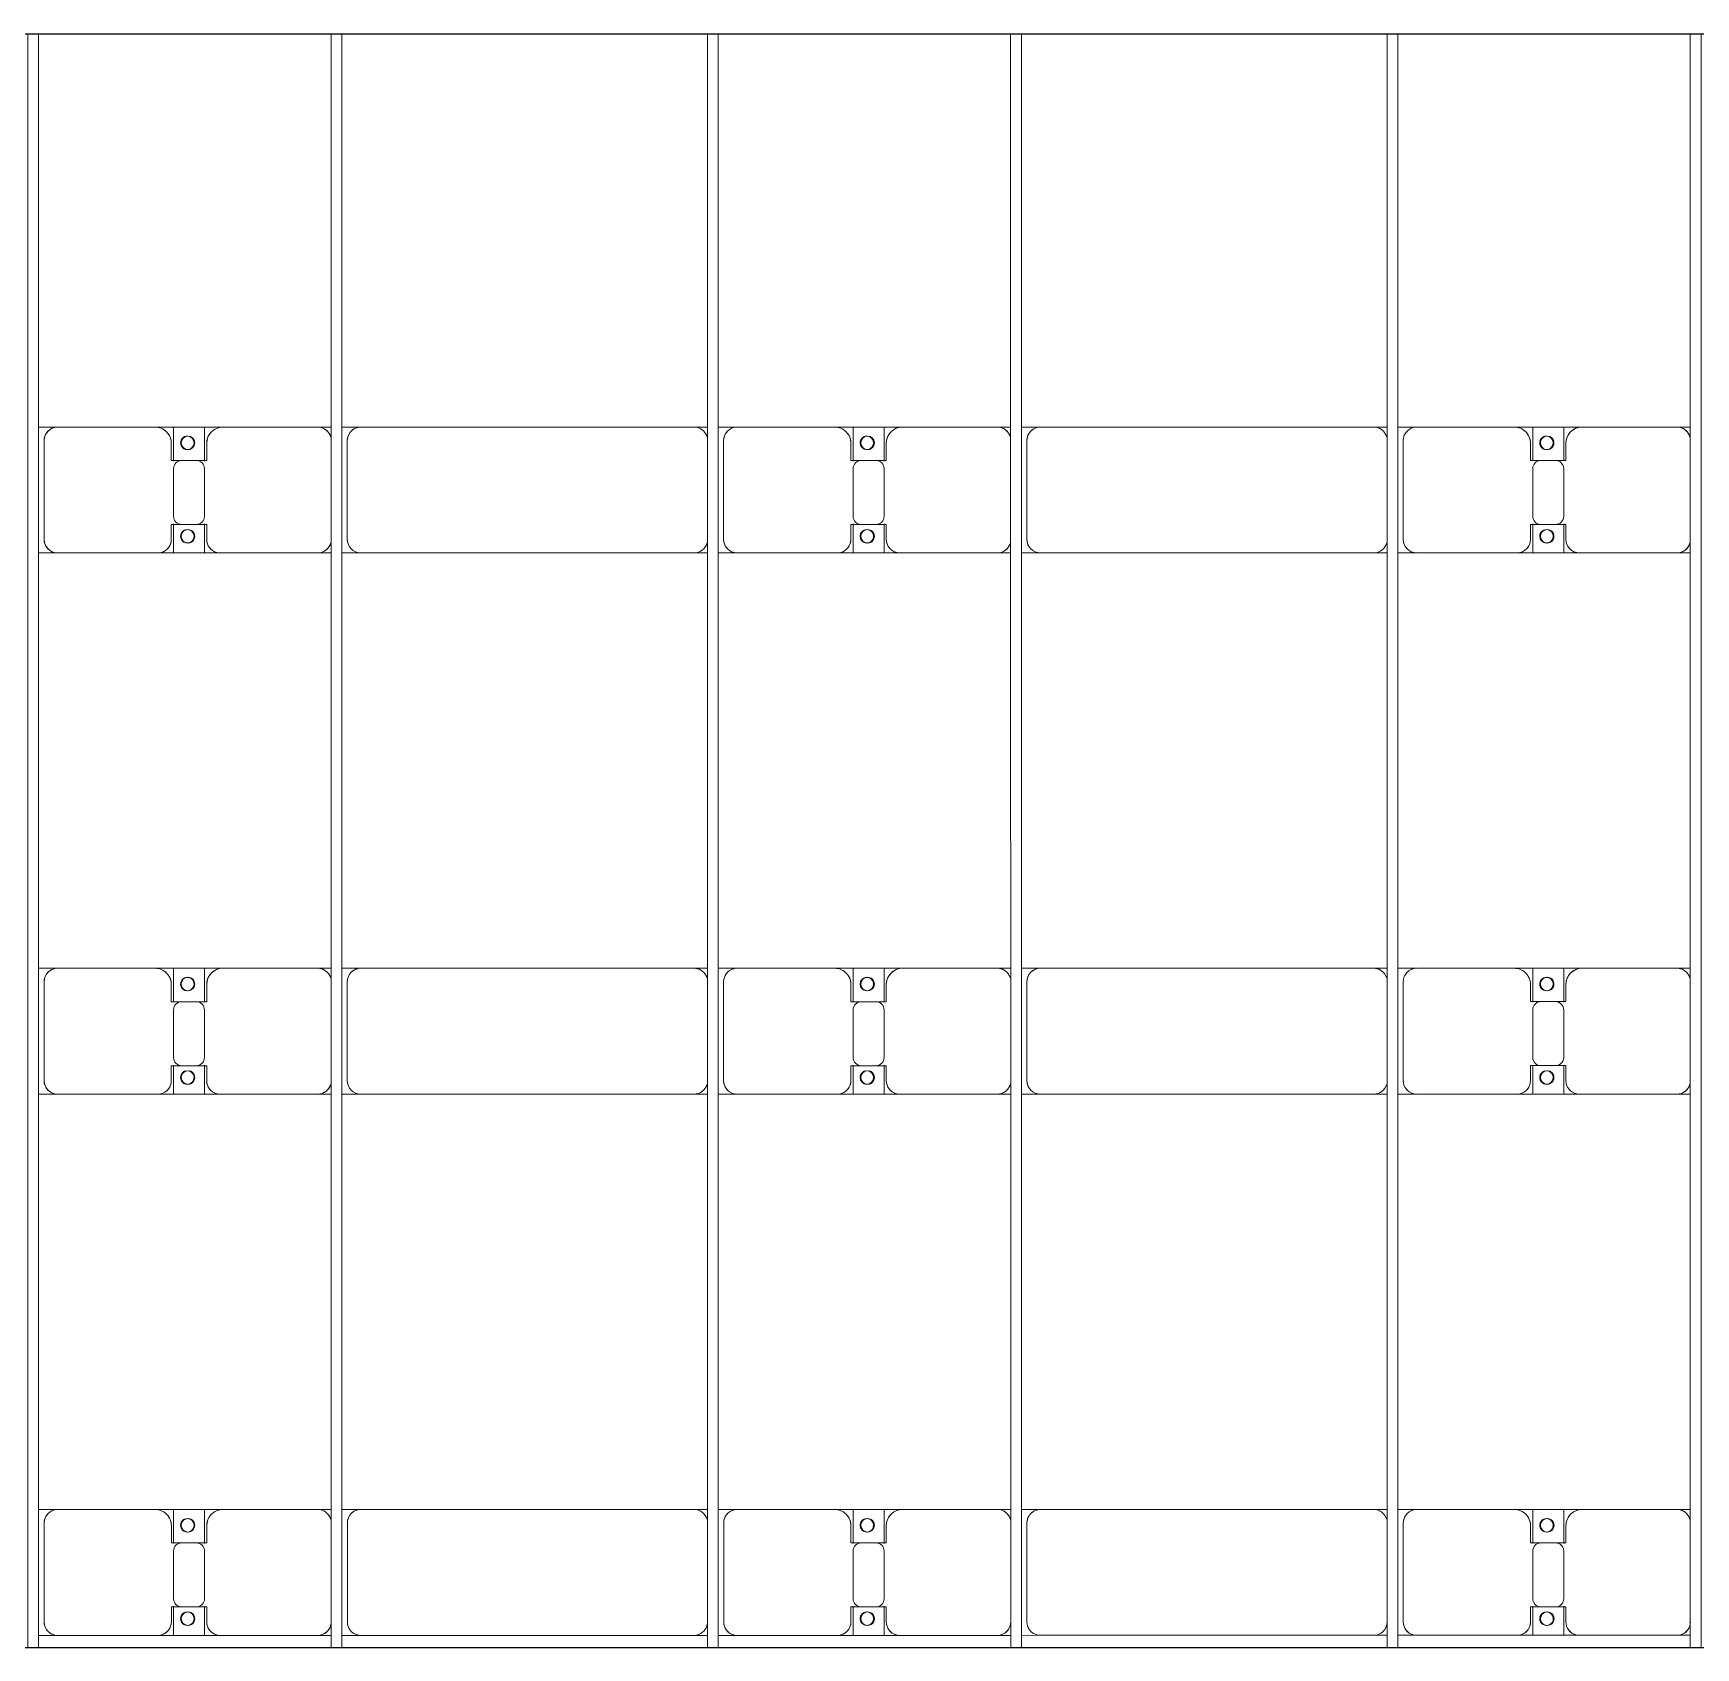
# Model space of a CAD drawing. Header units: millimetres. Extents: x -248177 to 167033, y 156986 to 268923.
# Drawn here: x -177513 to -171373, y 216459 to 222423 of the extents above; entities that cross this region are included whole.
import ezdxf

# ---------------------------------------------------------------- set-up
doc = ezdxf.new("R2010")
doc.units = ezdxf.units.MM
for name, color, linetype, lineweight in [('A-DETL-MBND', 5, 'Continuous', 9), ('A-GENM', 13, 'Continuous', 9), ('S-BEAM', 12, 'Continuous', 9)]:
    doc.layers.add(name, color=color, linetype=linetype, lineweight=lineweight)

# ---------------------------------------------------------------- blocks, each defined once
blk = doc.blocks.new('Dai phao do pin - DẢI PHAO ĐỠ PIN-V28-BỐ TRÍ KHUNG KẾT CẤU BÈ PIN 02')
at = {"layer": 'A-DETL-MBND', "color": 8}
for p, q in [((60939.7, 241.6), (61009.7, 241.6)), ((60939.7, 241.6), (61009.7, 241.6)), ((60959.7, 191.6), (60959.7, -173.4)), ((61369.7, 241.6), (61009.7, 241.6)), ((61369.7, 241.6), (61552.2, 241.6)), ((61552.2, 241.6), (61369.7, 241.6)), ((61437.8, 241.6), (61620.3, 241.6)), ((61437.8, 116.2), (61437.8, 241.6)), ((61620.3, 241.6), (61437.8, 241.6)), ((61552.2, 241.6), (61552.2, 116.2)), ((61970.3, 241.6), (61620.3, 241.6)), ((61970.3, 241.6), (62019.7, 241.6)), ((61970.3, 241.6), (62019.7, 241.6)), ((62059.7, 241.6), (62129.7, 241.6)), ((62059.7, 241.6), (62129.7, 241.6)), ((62079.7, 191.6), (62079.7, -173.4)), ((63360.3, 241.6), (62129.7, 241.6)), ((63360.3, 241.6), (63409.7, 241.6)), ((63360.3, 241.6), (63409.7, 241.6)), ((63449.7, 241.6), (63519.7, 241.6)), ((63449.7, 241.6), (63519.7, 241.6)), ((63469.7, 191.6), (63469.7, -173.4)), ((63879.7, 241.6), (63519.7, 241.6)), ((63879.7, 241.6), (64062.2, 241.6)), ((64062.2, 241.6), (63879.7, 241.6)), ((63947.8, 241.6), (64130.3, 241.6)), ((63947.8, 116.2), (63947.8, 241.6)), ((64130.3, 241.6), (63947.8, 241.6)), ((64062.2, 241.6), (64062.2, 116.2)), ((64480.3, 241.6), (64130.3, 241.6)), ((64480.3, 241.6), (64529.7, 241.6)), ((64480.3, 241.6), (64529.7, 241.6)), ((64569.7, 241.6), (64639.7, 241.6)), ((64569.7, 241.6), (64639.7, 241.6)), ((64589.7, 191.6), (64589.7, -173.4)), ((65870.3, 241.6), (64639.7, 241.6)), ((65870.3, 241.6), (65919.7, 241.6)), ((65870.3, 241.6), (65919.7, 241.6)), ((65959.7, 241.6), (66027.7, 241.6)), ((65959.7, 241.6), (66027.7, 241.6)), ((65979.7, 191.6), (65979.7, -173.4)), ((66389.7, 241.6), (66029.7, 241.6)), ((66389.7, 241.6), (66572.2, 241.6)), ((66572.2, 241.6), (66389.7, 241.6)), ((66457.8, 241.6), (66640.3, 241.6)), ((66457.8, 116.2), (66457.8, 241.6)), ((66640.3, 241.6), (66457.8, 241.6)), ((66572.2, 241.6), (66572.2, 116.2)), ((66990.3, 241.6), (66640.3, 241.6)), ((66990.3, 241.6), (67039.7, 241.6)), ((66990.3, 241.6), (67039.7, 241.6)), ((61429.7, 118.2), (61429.7, 181.6)), ((61560.3, 181.6), (61560.3, 118.2)), ((63939.7, 118.2), (63939.7, 181.6)), ((64070.3, 181.6), (64070.3, 118.2)), ((66449.7, 118.2), (66449.7, 181.6)), ((66580.3, 181.6), (66580.3, 118.2)), ((61522.2, 118.2), (61429.7, 118.2)), ((61437.8, 88.2), (61437.8, -88.2)), ((61560.3, 118.2), (61467.8, 118.2)), ((61552.2, -88.2), (61552.2, 88.2)), ((64032.2, 118.2), (63939.7, 118.2)), ((63947.8, 88.2), (63947.8, -88.2)), ((64070.3, 118.2), (63977.8, 118.2)), ((64062.2, -88.2), (64062.2, 88.2)), ((66542.2, 118.2), (66449.7, 118.2)), ((66457.8, 88.2), (66457.8, -88.2)), ((66580.3, 118.2), (66487.8, 118.2)), ((66572.2, -88.2), (66572.2, 88.2)), ((61429.7, -173.4), (61429.7, -118.2)), ((61429.7, -118.2), (61522.2, -118.2)), ((61437.8, -223.4), (61437.8, -116.2)), ((61467.8, -118.2), (61560.3, -118.2)), ((61552.2, -116.2), (61552.2, -223.4)), ((61560.3, -118.2), (61560.3, -173.4)), ((63939.7, -173.4), (63939.7, -118.2)), ((63939.7, -118.2), (64032.2, -118.2)), ((63947.8, -223.4), (63947.8, -116.2)), ((63977.8, -118.2), (64070.3, -118.2)), ((64062.2, -116.2), (64062.2, -223.4)), ((64070.3, -118.2), (64070.3, -173.4)), ((66449.7, -173.4), (66449.7, -118.2)), ((66449.7, -118.2), (66542.2, -118.2)), ((66457.8, -223.4), (66457.8, -116.2)), ((66487.8, -118.2), (66580.3, -118.2)), ((66572.2, -116.2), (66572.2, -223.4)), ((66580.3, -118.2), (66580.3, -173.4)), ((61009.7, -223.4), (60939.7, -223.4)), ((61009.7, -223.4), (60939.7, -223.4)), ((61009.7, -223.4), (61379.7, -223.4)), ((61552.2, -223.4), (61379.7, -223.4)), ((61379.7, -223.4), (61552.2, -223.4)), ((61610.3, -223.4), (61437.8, -223.4)), ((61437.8, -223.4), (61610.3, -223.4)), ((61610.3, -223.4), (61970.3, -223.4)), ((62019.7, -223.4), (61970.3, -223.4)), ((62019.7, -223.4), (61970.3, -223.4)), ((62129.7, -223.4), (62059.7, -223.4)), ((62129.7, -223.4), (62059.7, -223.4)), ((62129.7, -223.4), (63360.3, -223.4)), ((63409.7, -223.4), (63360.3, -223.4)), ((63409.7, -223.4), (63360.3, -223.4)), ((63519.7, -223.4), (63449.7, -223.4)), ((63519.7, -223.4), (63449.7, -223.4)), ((63519.7, -223.4), (63889.7, -223.4)), ((64062.2, -223.4), (63889.7, -223.4)), ((63889.7, -223.4), (64062.2, -223.4)), ((64120.3, -223.4), (63947.8, -223.4)), ((63947.8, -223.4), (64120.3, -223.4)), ((64120.3, -223.4), (64480.3, -223.4)), ((64529.7, -223.4), (64480.3, -223.4)), ((64529.7, -223.4), (64480.3, -223.4)), ((64639.7, -223.4), (64569.7, -223.4)), ((64639.7, -223.4), (64569.7, -223.4)), ((64639.7, -223.4), (65870.3, -223.4)), ((65919.7, -223.4), (65870.3, -223.4)), ((65919.7, -223.4), (65870.3, -223.4)), ((66027.7, -223.4), (65959.7, -223.4)), ((66027.7, -223.4), (65959.7, -223.4)), ((66029.7, -223.4), (66399.7, -223.4)), ((66572.2, -223.4), (66399.7, -223.4)), ((66399.7, -223.4), (66572.2, -223.4)), ((66630.3, -223.4), (66457.8, -223.4)), ((66457.8, -223.4), (66630.3, -223.4)), ((66630.3, -223.4), (66990.3, -223.4)), ((67039.7, -223.4), (66990.3, -223.4)), ((67039.7, -223.4), (66990.3, -223.4))]:
    blk.add_line(p, q, dxfattribs=at)
for centre, radius, start, end in [((61009.7, 191.6), 50, 90, 180), ((61009.7, 191.6), 50, 105, 180), ((61369.7, 181.6), 60, 0, 90), ((61369.7, 181.6), 60, 0, 60), ((61488.6, 183.2), 25, 360, 180), ((61488.6, 183.2), 25, 0, 165), ((61491.4, 183.2), 25, 0, 180), ((61491.4, 183.2), 25, 90, 180), ((61491.4, 183.2), 25, 15, 75), ((61620.3, 181.6), 60, 90, 180), ((61620.3, 181.6), 60, 120, 180), ((61970.3, 191.6), 50, 15, 90), ((61970.3, 191.6), 50, 15, 75), ((62129.7, 191.6), 50, 90, 180), ((62129.7, 191.6), 50, 150, 180), ((62129.7, 191.6), 50, 105, 135), ((63360.3, 191.6), 50, 15, 90), ((63360.3, 191.6), 50, 60, 90), ((63360.3, 191.6), 50, 15, 30), ((63519.7, 191.6), 50, 90, 180), ((63519.7, 191.6), 50, 105, 180), ((63879.7, 181.6), 60, 0, 90), ((63879.7, 181.6), 60, 0, 60), ((63998.6, 183.2), 25, 0, 180), ((63998.6, 183.2), 25, 0, 165), ((64001.4, 183.2), 25, 0, 180), ((64001.4, 183.2), 25, 90, 180), ((64001.4, 183.2), 25, 15, 75), ((64130.3, 181.6), 60, 90, 180), ((64130.3, 181.6), 60, 120, 180), ((64480.3, 191.6), 50, 15, 90), ((64480.3, 191.6), 50, 15, 75), ((64639.7, 191.6), 50, 90, 180), ((64639.7, 191.6), 50, 150, 180), ((64639.7, 191.6), 50, 105, 135), ((65870.3, 191.6), 50, 15, 90), ((65870.3, 191.6), 50, 60, 90), ((65870.3, 191.6), 50, 15, 30), ((66029.7, 191.6), 50, 90, 180), ((66029.7, 191.6), 50, 105, 180), ((66389.7, 181.6), 60, 0, 90), ((66389.7, 181.6), 60, 0, 60), ((66508.6, 183.2), 25, 0, 180), ((66508.6, 183.2), 25, 0, 165), ((66511.4, 183.2), 25, 0, 180), ((66511.4, 183.2), 25, 90, 180), ((66511.4, 183.2), 25, 15, 75), ((66640.3, 181.6), 60, 90, 180), ((66640.3, 181.6), 60, 120, 180), ((66990.3, 191.6), 50, 15, 90), ((66990.3, 191.6), 50, 15, 75), ((61488.6, 183.2), 25, 180, 0), ((61491.4, 183.2), 25, 180, 360), ((61491.4, 183.2), 25, 180, 300), ((61488.6, 183.2), 25, 210, 0), ((61491.4, 183.2), 25, 330, 345), ((63998.6, 183.2), 25, 180, 360), ((64001.4, 183.2), 25, 180, 360), ((64001.4, 183.2), 25, 180, 300), ((63998.6, 183.2), 25, 210, 360), ((64001.4, 183.2), 25, 330, 345), ((66508.6, 183.2), 25, 180, 0), ((66511.4, 183.2), 25, 180, 0), ((66511.4, 183.2), 25, 180, 300), ((66508.6, 183.2), 25, 210, 0), ((66511.4, 183.2), 25, 330, 345), ((61467.8, 88.2), 30, 90, 180), ((61522.2, 88.2), 30, 360, 90), ((63977.8, 88.2), 30, 90, 180), ((64032.2, 88.2), 30, 360, 90), ((66487.8, 88.2), 30, 90, 180), ((66542.2, 88.2), 30, 360, 90), ((61467.8, -88.2), 30, 180, 270), ((61522.2, -88.2), 30, 270, 0), ((63977.8, -88.2), 30, 180, 270), ((64032.2, -88.2), 30, 270, 0), ((66487.8, -88.2), 30, 180, 270), ((66542.2, -88.2), 30, 270, 0), ((61009.7, -173.4), 50, 180, 270), ((61009.7, -173.4), 50, 180, 255), ((61379.7, -173.4), 50, 270, 0), ((61379.7, -173.4), 50, 285, 360), ((61488.6, -161.8), 25, 0, 180), ((61488.6, -161.8), 25, 180, 0), ((61488.6, -161.8), 25, 105, 165), ((61488.6, -161.8), 25, 195, 0), ((61491.4, -161.8), 25, 0, 180), ((61491.4, -161.8), 25, 105, 180), ((61491.4, -161.8), 25, 180, 0), ((61491.4, -161.8), 25, 180, 270), ((61488.6, -161.8), 25, 0, 75), ((61491.4, -161.8), 25, 15, 75), ((61491.4, -161.8), 25, 285, 300), ((61491.4, -161.8), 25, 300.24626, 345), ((61610.3, -173.4), 50, 180, 270), ((61610.3, -173.4), 50, 180, 255), ((61970.3, -173.4), 50, 270, 348.41505), ((61970.3, -173.4), 50, 285, 348.41505), ((62129.7, -173.4), 50, 180, 270), ((62129.7, -173.4), 50, 191.58591, 210), ((63360.3, -173.4), 50, 270, 348.39371), ((63360.3, -173.4), 50, 330, 348.39371), ((63519.7, -173.4), 50, 180, 270), ((63519.7, -173.4), 50, 180, 255), ((63889.7, -173.4), 50, 270, 0), ((63889.7, -173.4), 50, 285, 0), ((63998.6, -161.8), 25, 0, 180), ((63998.6, -161.8), 25, 180, 360), ((63998.6, -161.8), 25, 105, 165), ((63998.6, -161.8), 25, 195, 360), ((64001.4, -161.8), 25, 0, 180), ((64001.4, -161.8), 25, 105, 180), ((64001.4, -161.8), 25, 180, 0), ((64001.4, -161.8), 25, 180, 270), ((63998.6, -161.8), 25, 0, 75), ((64001.4, -161.8), 25, 15, 75), ((64001.4, -161.8), 25, 285, 300), ((64001.4, -161.8), 25, 300.12079, 345), ((64120.3, -173.4), 50, 180, 270), ((64120.3, -173.4), 50, 180, 255), ((64480.3, -173.4), 50, 270, 0), ((64480.3, -173.4), 50, 285, 0), ((64639.7, -173.4), 50, 180, 270), ((64639.7, -173.4), 50, 191.62443, 210), ((65870.3, -173.4), 50, 270, 360), ((65870.3, -173.4), 50, 330, 348.35519), ((66029.7, -173.4), 50, 180, 270), ((66029.7, -173.4), 50, 180, 255), ((66399.7, -173.4), 50, 270, 360), ((66399.7, -173.4), 50, 285, 360), ((66508.6, -161.8), 25, 0, 180), ((66508.6, -161.8), 25, 180, 240), ((66508.6, -161.8), 25, 105, 165), ((66508.6, -161.8), 25, 195, 240), ((66511.4, -161.8), 25, 0, 180), ((66511.4, -161.8), 25, 105, 180), ((66511.4, -161.8), 25, 180, 240), ((66511.4, -161.8), 25, 180, 240), ((66508.6, -161.8), 25, 240.00523, 299.99278), ((66508.6, -161.8), 25, 240.00523, 299.99278), ((66511.4, -161.8), 25, 240.00545, 299.99256), ((66511.4, -161.8), 25, 240.00545, 270), ((66508.6, -161.8), 25, 0, 75), ((66511.4, -161.8), 25, 15, 75), ((66511.4, -161.8), 25, 285, 299.99256), ((66508.6, -161.8), 25, 300, 360), ((66508.6, -161.8), 25, 300, 0), ((66511.4, -161.8), 25, 300, 0), ((66511.4, -161.8), 25, 300, 345), ((66630.3, -173.4), 50, 180, 270), ((66630.3, -173.4), 50, 180, 255), ((66990.3, -173.4), 50, 270, 0), ((66990.3, -173.4), 50, 285, 0), ((62129.7, -173.4), 50, 240, 270), ((63360.3, -173.4), 50, 285, 300), ((64639.7, -173.4), 50, 240, 270), ((65870.3, -173.4), 50, 285, 300)]:
    blk.add_arc(centre, radius, start, end, dxfattribs=at)
blk = doc.blocks.new('Dai phao do pin - DẢI PHAO ĐỠ PIN-V29-BỐ TRÍ KHUNG KẾT CẤU BÈ PIN 02')
at = {"layer": 'A-DETL-MBND', "color": 8}
for p, q in [((60939.7, 241.6), (61009.7, 241.6)), ((60939.7, 241.6), (61009.7, 241.6)), ((60959.7, 191.6), (60959.7, -173.4)), ((61369.7, 241.6), (61009.7, 241.6)), ((61369.7, 241.6), (61552.2, 241.6)), ((61552.2, 241.6), (61369.7, 241.6)), ((61437.8, 241.6), (61620.3, 241.6)), ((61437.8, 116.2), (61437.8, 241.6)), ((61620.3, 241.6), (61437.8, 241.6)), ((61552.2, 241.6), (61552.2, 116.2)), ((61970.3, 241.6), (61620.3, 241.6)), ((61970.3, 241.6), (62019.7, 241.6)), ((61970.3, 241.6), (62019.7, 241.6)), ((62059.7, 241.6), (62129.7, 241.6)), ((62059.7, 241.6), (62129.7, 241.6)), ((62079.7, 191.6), (62079.7, -173.4)), ((63360.3, 241.6), (62129.7, 241.6)), ((63360.3, 241.6), (63409.7, 241.6)), ((63360.3, 241.6), (63409.7, 241.6)), ((63449.7, 241.6), (63519.7, 241.6)), ((63449.7, 241.6), (63519.7, 241.6)), ((63469.7, 191.6), (63469.7, -173.4)), ((63879.7, 241.6), (63519.7, 241.6)), ((63879.7, 241.6), (64062.2, 241.6)), ((64062.2, 241.6), (63879.7, 241.6)), ((63947.8, 241.6), (64130.3, 241.6)), ((63947.8, 116.2), (63947.8, 241.6)), ((64130.3, 241.6), (63947.8, 241.6)), ((64062.2, 241.6), (64062.2, 116.2)), ((64480.3, 241.6), (64130.3, 241.6)), ((64480.3, 241.6), (64529.7, 241.6)), ((64480.3, 241.6), (64529.7, 241.6)), ((64569.7, 241.6), (64639.7, 241.6)), ((64569.7, 241.6), (64639.7, 241.6)), ((64589.7, 191.6), (64589.7, -173.4)), ((65870.3, 241.6), (64639.7, 241.6)), ((65870.3, 241.6), (65919.7, 241.6)), ((65870.3, 241.6), (65919.7, 241.6)), ((65959.7, 241.6), (66027.7, 241.6)), ((65959.7, 241.6), (66027.7, 241.6)), ((65979.7, 191.6), (65979.7, -173.4)), ((66389.7, 241.6), (66029.7, 241.6)), ((66389.7, 241.6), (66572.2, 241.6)), ((66572.2, 241.6), (66389.7, 241.6)), ((66457.8, 241.6), (66640.3, 241.6)), ((66457.8, 116.2), (66457.8, 241.6)), ((66640.3, 241.6), (66457.8, 241.6)), ((66572.2, 241.6), (66572.2, 116.2)), ((66990.3, 241.6), (66640.3, 241.6)), ((66990.3, 241.6), (67039.7, 241.6)), ((66990.3, 241.6), (67039.7, 241.6)), ((61429.7, 118.2), (61429.7, 181.6)), ((61560.3, 181.6), (61560.3, 118.2)), ((63939.7, 118.2), (63939.7, 181.6)), ((64070.3, 181.6), (64070.3, 118.2)), ((66449.7, 118.2), (66449.7, 181.6)), ((66580.3, 181.6), (66580.3, 118.2)), ((61522.2, 118.2), (61429.7, 118.2)), ((61437.8, 88.2), (61437.8, -88.2)), ((61560.3, 118.2), (61467.8, 118.2)), ((61552.2, -88.2), (61552.2, 88.2)), ((64032.2, 118.2), (63939.7, 118.2)), ((63947.8, 88.2), (63947.8, -88.2)), ((64070.3, 118.2), (63977.8, 118.2)), ((64062.2, -88.2), (64062.2, 88.2)), ((66542.2, 118.2), (66449.7, 118.2)), ((66457.8, 88.2), (66457.8, -88.2)), ((66580.3, 118.2), (66487.8, 118.2)), ((66572.2, -88.2), (66572.2, 88.2)), ((61429.7, -173.4), (61429.7, -118.2)), ((61429.7, -118.2), (61522.2, -118.2)), ((61437.8, -223.4), (61437.8, -116.2)), ((61467.8, -118.2), (61560.3, -118.2)), ((61552.2, -116.2), (61552.2, -223.4)), ((61560.3, -118.2), (61560.3, -173.4)), ((63939.7, -173.4), (63939.7, -118.2)), ((63939.7, -118.2), (64032.2, -118.2)), ((63947.8, -223.4), (63947.8, -116.2)), ((63977.8, -118.2), (64070.3, -118.2)), ((64062.2, -116.2), (64062.2, -223.4)), ((64070.3, -118.2), (64070.3, -173.4)), ((66449.7, -173.4), (66449.7, -118.2)), ((66449.7, -118.2), (66542.2, -118.2)), ((66457.8, -223.4), (66457.8, -116.2)), ((66487.8, -118.2), (66580.3, -118.2)), ((66572.2, -116.2), (66572.2, -223.4)), ((66580.3, -118.2), (66580.3, -173.4)), ((61009.7, -223.4), (60939.7, -223.4)), ((61009.7, -223.4), (60939.7, -223.4)), ((61009.7, -223.4), (61379.7, -223.4)), ((61552.2, -223.4), (61379.7, -223.4)), ((61379.7, -223.4), (61552.2, -223.4)), ((61610.3, -223.4), (61437.8, -223.4)), ((61437.8, -223.4), (61610.3, -223.4)), ((61610.3, -223.4), (61970.3, -223.4)), ((62019.7, -223.4), (61970.3, -223.4)), ((62019.7, -223.4), (61970.3, -223.4)), ((62129.7, -223.4), (62059.7, -223.4)), ((62129.7, -223.4), (62059.7, -223.4)), ((62129.7, -223.4), (63360.3, -223.4)), ((63409.7, -223.4), (63360.3, -223.4)), ((63409.7, -223.4), (63360.3, -223.4)), ((63519.7, -223.4), (63449.7, -223.4)), ((63519.7, -223.4), (63449.7, -223.4)), ((63519.7, -223.4), (63889.7, -223.4)), ((64062.2, -223.4), (63889.7, -223.4)), ((63889.7, -223.4), (64062.2, -223.4)), ((64120.3, -223.4), (63947.8, -223.4)), ((63947.8, -223.4), (64120.3, -223.4)), ((64120.3, -223.4), (64480.3, -223.4)), ((64529.7, -223.4), (64480.3, -223.4)), ((64529.7, -223.4), (64480.3, -223.4)), ((64639.7, -223.4), (64569.7, -223.4)), ((64639.7, -223.4), (64569.7, -223.4)), ((64639.7, -223.4), (65870.3, -223.4)), ((65919.7, -223.4), (65870.3, -223.4)), ((65919.7, -223.4), (65870.3, -223.4)), ((66027.7, -223.4), (65959.7, -223.4)), ((66027.7, -223.4), (65959.7, -223.4)), ((66029.7, -223.4), (66399.7, -223.4)), ((66572.2, -223.4), (66399.7, -223.4)), ((66399.7, -223.4), (66572.2, -223.4)), ((66630.3, -223.4), (66457.8, -223.4)), ((66457.8, -223.4), (66630.3, -223.4)), ((66630.3, -223.4), (66990.3, -223.4)), ((67039.7, -223.4), (66990.3, -223.4)), ((67039.7, -223.4), (66990.3, -223.4))]:
    blk.add_line(p, q, dxfattribs=at)
for centre, radius, start, end in [((61009.7, 191.6), 50, 90, 180), ((61009.7, 191.6), 50, 105, 180), ((61369.7, 181.6), 60, 0, 90), ((61369.7, 181.6), 60, 0, 60), ((61488.6, 183.2), 25, 360, 180), ((61488.6, 183.2), 25, 0, 165), ((61491.4, 183.2), 25, 0, 180), ((61491.4, 183.2), 25, 90, 180), ((61491.4, 183.2), 25, 15, 75), ((61620.3, 181.6), 60, 90, 180), ((61620.3, 181.6), 60, 120, 180), ((61970.3, 191.6), 50, 15, 90), ((61970.3, 191.6), 50, 15, 75), ((62129.7, 191.6), 50, 90, 180), ((62129.7, 191.6), 50, 150, 180), ((62129.7, 191.6), 50, 105, 135), ((63360.3, 191.6), 50, 15, 90), ((63360.3, 191.6), 50, 60, 90), ((63360.3, 191.6), 50, 15, 30), ((63519.7, 191.6), 50, 90, 180), ((63519.7, 191.6), 50, 105, 180), ((63879.7, 181.6), 60, 0, 90), ((63879.7, 181.6), 60, 0, 60), ((63998.6, 183.2), 25, 0, 180), ((63998.6, 183.2), 25, 0, 165), ((64001.4, 183.2), 25, 0, 180), ((64001.4, 183.2), 25, 90, 180), ((64001.4, 183.2), 25, 15, 75), ((64130.3, 181.6), 60, 90, 180), ((64130.3, 181.6), 60, 120, 180), ((64480.3, 191.6), 50, 15, 90), ((64480.3, 191.6), 50, 15, 75), ((64639.7, 191.6), 50, 90, 180), ((64639.7, 191.6), 50, 150, 180), ((64639.7, 191.6), 50, 105, 135), ((65870.3, 191.6), 50, 15, 90), ((65870.3, 191.6), 50, 60, 90), ((65870.3, 191.6), 50, 15, 30), ((66029.7, 191.6), 50, 90, 180), ((66029.7, 191.6), 50, 105, 180), ((66389.7, 181.6), 60, 0, 90), ((66389.7, 181.6), 60, 0, 60), ((66508.6, 183.2), 25, 0, 180), ((66508.6, 183.2), 25, 0, 165), ((66511.4, 183.2), 25, 0, 180), ((66511.4, 183.2), 25, 90, 180), ((66511.4, 183.2), 25, 15, 75), ((66640.3, 181.6), 60, 90, 180), ((66640.3, 181.6), 60, 120, 180), ((66990.3, 191.6), 50, 15, 90), ((66990.3, 191.6), 50, 15, 75), ((61488.6, 183.2), 25, 180, 0), ((61491.4, 183.2), 25, 180, 360), ((61491.4, 183.2), 25, 180, 300), ((61488.6, 183.2), 25, 210, 0), ((61491.4, 183.2), 25, 330, 345), ((63998.6, 183.2), 25, 180, 360), ((64001.4, 183.2), 25, 180, 360), ((64001.4, 183.2), 25, 180, 300), ((63998.6, 183.2), 25, 210, 360), ((64001.4, 183.2), 25, 330, 345), ((66508.6, 183.2), 25, 180, 0), ((66511.4, 183.2), 25, 180, 0), ((66511.4, 183.2), 25, 180, 300), ((66508.6, 183.2), 25, 210, 0), ((66511.4, 183.2), 25, 330, 345), ((61467.8, 88.2), 30, 90, 180), ((61522.2, 88.2), 30, 360, 90), ((63977.8, 88.2), 30, 90, 180), ((64032.2, 88.2), 30, 360, 90), ((66487.8, 88.2), 30, 90, 180), ((66542.2, 88.2), 30, 360, 90), ((61467.8, -88.2), 30, 180, 270), ((61522.2, -88.2), 30, 270, 0), ((63977.8, -88.2), 30, 180, 270), ((64032.2, -88.2), 30, 270, 0), ((66487.8, -88.2), 30, 180, 270), ((66542.2, -88.2), 30, 270, 0), ((61009.7, -173.4), 50, 180, 270), ((61009.7, -173.4), 50, 180, 255), ((61379.7, -173.4), 50, 270, 0), ((61379.7, -173.4), 50, 285, 360), ((61488.6, -161.8), 25, 0, 180), ((61488.6, -161.8), 25, 180, 0), ((61488.6, -161.8), 25, 105, 165), ((61488.6, -161.8), 25, 195, 0), ((61491.4, -161.8), 25, 0, 180), ((61491.4, -161.8), 25, 105, 180), ((61491.4, -161.8), 25, 180, 0), ((61491.4, -161.8), 25, 180, 270), ((61488.6, -161.8), 25, 0, 75), ((61491.4, -161.8), 25, 15, 75), ((61491.4, -161.8), 25, 285, 345), ((61610.3, -173.4), 50, 180, 270), ((61610.3, -173.4), 50, 180, 255), ((62129.7, -173.4), 50, 180, 270), ((62129.7, -173.4), 50, 180, 210), ((63519.7, -173.4), 50, 180, 270), ((63519.7, -173.4), 50, 180, 255), ((63889.7, -173.4), 50, 270, 0), ((63889.7, -173.4), 50, 285, 0), ((63998.6, -161.8), 25, 0, 180), ((63998.6, -161.8), 25, 180, 360), ((63998.6, -161.8), 25, 105, 165), ((63998.6, -161.8), 25, 195, 360), ((64001.4, -161.8), 25, 0, 180), ((64001.4, -161.8), 25, 105, 180), ((64001.4, -161.8), 25, 180, 0), ((64001.4, -161.8), 25, 180, 270), ((63998.6, -161.8), 25, 0, 75), ((64001.4, -161.8), 25, 15, 75), ((64001.4, -161.8), 25, 285, 345), ((64120.3, -173.4), 50, 180, 270), ((64120.3, -173.4), 50, 180, 255), ((64639.7, -173.4), 50, 180, 270), ((64639.7, -173.4), 50, 180, 210), ((66029.7, -173.4), 50, 180, 270), ((66029.7, -173.4), 50, 180, 255), ((66399.7, -173.4), 50, 270, 360), ((66399.7, -173.4), 50, 285, 360), ((66508.6, -161.8), 25, 0, 180), ((66508.6, -161.8), 25, 180, 360), ((66508.6, -161.8), 25, 105, 165), ((66508.6, -161.8), 25, 195, 0), ((66511.4, -161.8), 25, 0, 180), ((66511.4, -161.8), 25, 105, 180), ((66511.4, -161.8), 25, 180, 0), ((66511.4, -161.8), 25, 180, 270), ((66508.6, -161.8), 25, 0, 75), ((66511.4, -161.8), 25, 15, 75), ((66511.4, -161.8), 25, 285, 345), ((66630.3, -173.4), 50, 180, 270), ((66630.3, -173.4), 50, 180, 255), ((61970.3, -173.4), 50, 270, 345), ((61970.3, -173.4), 50, 285, 345), ((62129.7, -173.4), 50, 240, 270), ((63360.3, -173.4), 50, 270, 345), ((63360.3, -173.4), 50, 285, 300), ((63360.3, -173.4), 50, 330, 345), ((64480.3, -173.4), 50, 270, 345), ((64480.3, -173.4), 50, 285, 345), ((64639.7, -173.4), 50, 240, 270), ((65870.3, -173.4), 50, 270, 345), ((65870.3, -173.4), 50, 285, 300), ((65870.3, -173.4), 50, 330, 345), ((66990.3, -173.4), 50, 270, 345), ((66990.3, -173.4), 50, 285, 345)]:
    blk.add_arc(centre, radius, start, end, dxfattribs=at)
blk = doc.blocks.new('Dai phao do pin - DẢI PHAO ĐỠ PIN-V30-BỐ TRÍ KHUNG KẾT CẤU BÈ PIN 02')
at = {"layer": 'A-DETL-MBND', "color": 8}
for p, q in [((60939.7, 241.6), (61009.7, 241.6)), ((60939.7, 241.6), (61009.7, 241.6)), ((60959.7, 191.6), (60959.7, -173.4)), ((61369.7, 241.6), (61009.7, 241.6)), ((61369.7, 241.6), (61552.2, 241.6)), ((61552.2, 241.6), (61369.7, 241.6)), ((61437.8, 241.6), (61620.3, 241.6)), ((61437.8, 116.2), (61437.8, 241.6)), ((61620.3, 241.6), (61437.8, 241.6)), ((61552.2, 241.6), (61552.2, 116.2)), ((61970.3, 241.6), (61620.3, 241.6)), ((61970.3, 241.6), (62019.7, 241.6)), ((61970.3, 241.6), (62019.7, 241.6)), ((62059.7, 241.6), (62129.7, 241.6)), ((62059.7, 241.6), (62129.7, 241.6)), ((62079.7, 191.6), (62079.7, -173.4)), ((63360.3, 241.6), (62129.7, 241.6)), ((63360.3, 241.6), (63409.7, 241.6)), ((63360.3, 241.6), (63409.7, 241.6)), ((63449.7, 241.6), (63519.7, 241.6)), ((63449.7, 241.6), (63519.7, 241.6)), ((63469.7, 191.6), (63469.7, -173.4)), ((63879.7, 241.6), (63519.7, 241.6)), ((63879.7, 241.6), (64062.2, 241.6)), ((64062.2, 241.6), (63879.7, 241.6)), ((63947.8, 241.6), (64130.3, 241.6)), ((63947.8, 116.2), (63947.8, 241.6)), ((64130.3, 241.6), (63947.8, 241.6)), ((64062.2, 241.6), (64062.2, 116.2)), ((64480.3, 241.6), (64130.3, 241.6)), ((64480.3, 241.6), (64529.7, 241.6)), ((64480.3, 241.6), (64529.7, 241.6)), ((64569.7, 241.6), (64639.7, 241.6)), ((64569.7, 241.6), (64639.7, 241.6)), ((64589.7, 191.6), (64589.7, -173.4)), ((65870.3, 241.6), (64639.7, 241.6)), ((65870.3, 241.6), (65919.7, 241.6)), ((65870.3, 241.6), (65919.7, 241.6)), ((65959.7, 241.6), (66027.7, 241.6)), ((65959.7, 241.6), (66027.7, 241.6)), ((65979.7, 191.6), (65979.7, -173.4)), ((66389.7, 241.6), (66029.7, 241.6)), ((66389.7, 241.6), (66572.2, 241.6)), ((66572.2, 241.6), (66389.7, 241.6)), ((66457.8, 241.6), (66640.3, 241.6)), ((66457.8, 116.2), (66457.8, 241.6)), ((66640.3, 241.6), (66457.8, 241.6)), ((66572.2, 241.6), (66572.2, 116.2)), ((66990.3, 241.6), (66640.3, 241.6)), ((66990.3, 241.6), (67039.7, 241.6)), ((66990.3, 241.6), (67039.7, 241.6)), ((61429.7, 118.2), (61429.7, 181.6)), ((61560.3, 181.6), (61560.3, 118.2)), ((63939.7, 118.2), (63939.7, 181.6)), ((64070.3, 181.6), (64070.3, 118.2)), ((66449.7, 118.2), (66449.7, 181.6)), ((66580.3, 181.6), (66580.3, 118.2)), ((61522.2, 118.2), (61429.7, 118.2)), ((61437.8, 88.2), (61437.8, -88.2)), ((61560.3, 118.2), (61467.8, 118.2)), ((61552.2, -88.2), (61552.2, 88.2)), ((64032.2, 118.2), (63939.7, 118.2)), ((63947.8, 88.2), (63947.8, -88.2)), ((64070.3, 118.2), (63977.8, 118.2)), ((64062.2, -88.2), (64062.2, 88.2)), ((66542.2, 118.2), (66449.7, 118.2)), ((66457.8, 88.2), (66457.8, -88.2)), ((66580.3, 118.2), (66487.8, 118.2)), ((66572.2, -88.2), (66572.2, 88.2)), ((61429.7, -173.4), (61429.7, -118.2)), ((61429.7, -118.2), (61522.2, -118.2)), ((61437.8, -223.4), (61437.8, -116.2)), ((61467.8, -118.2), (61560.3, -118.2)), ((61552.2, -116.2), (61552.2, -223.4)), ((61560.3, -118.2), (61560.3, -173.4)), ((63939.7, -173.4), (63939.7, -118.2)), ((63939.7, -118.2), (64032.2, -118.2)), ((63947.8, -223.4), (63947.8, -116.2)), ((63977.8, -118.2), (64070.3, -118.2)), ((64062.2, -116.2), (64062.2, -223.4)), ((64070.3, -118.2), (64070.3, -173.4)), ((66449.7, -173.4), (66449.7, -118.2)), ((66449.7, -118.2), (66542.2, -118.2)), ((66457.8, -223.4), (66457.8, -116.2)), ((66487.8, -118.2), (66580.3, -118.2)), ((66572.2, -116.2), (66572.2, -223.4)), ((66580.3, -118.2), (66580.3, -173.4)), ((61009.7, -223.4), (60939.7, -223.4)), ((61009.7, -223.4), (60939.7, -223.4)), ((61009.7, -223.4), (61379.7, -223.4)), ((61552.2, -223.4), (61379.7, -223.4)), ((61379.7, -223.4), (61552.2, -223.4)), ((61610.3, -223.4), (61437.8, -223.4)), ((61437.8, -223.4), (61610.3, -223.4)), ((61610.3, -223.4), (61970.3, -223.4)), ((62019.7, -223.4), (61970.3, -223.4)), ((62019.7, -223.4), (61970.3, -223.4)), ((62129.7, -223.4), (62059.7, -223.4)), ((62129.7, -223.4), (62059.7, -223.4)), ((62129.7, -223.4), (63360.3, -223.4)), ((63409.7, -223.4), (63360.3, -223.4)), ((63409.7, -223.4), (63360.3, -223.4)), ((63519.7, -223.4), (63449.7, -223.4)), ((63519.7, -223.4), (63449.7, -223.4)), ((63519.7, -223.4), (63889.7, -223.4)), ((64062.2, -223.4), (63889.7, -223.4)), ((63889.7, -223.4), (64062.2, -223.4)), ((64120.3, -223.4), (63947.8, -223.4)), ((63947.8, -223.4), (64120.3, -223.4)), ((64120.3, -223.4), (64480.3, -223.4)), ((64529.7, -223.4), (64480.3, -223.4)), ((64529.7, -223.4), (64480.3, -223.4)), ((64639.7, -223.4), (64569.7, -223.4)), ((64639.7, -223.4), (64569.7, -223.4)), ((64639.7, -223.4), (65870.3, -223.4)), ((65919.7, -223.4), (65870.3, -223.4)), ((65919.7, -223.4), (65870.3, -223.4)), ((66027.7, -223.4), (65959.7, -223.4)), ((66027.7, -223.4), (65959.7, -223.4)), ((66029.7, -223.4), (66399.7, -223.4)), ((66572.2, -223.4), (66399.7, -223.4)), ((66399.7, -223.4), (66572.2, -223.4)), ((66630.3, -223.4), (66457.8, -223.4)), ((66457.8, -223.4), (66630.3, -223.4)), ((66630.3, -223.4), (66990.3, -223.4)), ((67039.7, -223.4), (66990.3, -223.4)), ((67039.7, -223.4), (66990.3, -223.4))]:
    blk.add_line(p, q, dxfattribs=at)
for centre, radius, start, end in [((61009.7, 191.6), 50, 90, 180), ((61009.7, 191.6), 50, 105, 180), ((61369.7, 181.6), 60, 0, 90), ((61369.7, 181.6), 60, 0, 60), ((61488.6, 183.2), 25, 360, 180), ((61488.6, 183.2), 25, 0, 165), ((61491.4, 183.2), 25, 0, 180), ((61491.4, 183.2), 25, 90, 180), ((61491.4, 183.2), 25, 15, 75), ((61620.3, 181.6), 60, 90, 180), ((61620.3, 181.6), 60, 120, 180), ((61970.3, 191.6), 50, 15, 90), ((61970.3, 191.6), 50, 15, 75), ((62129.7, 191.6), 50, 90, 180), ((62129.7, 191.6), 50, 150, 180), ((62129.7, 191.6), 50, 105, 135), ((63360.3, 191.6), 50, 15, 90), ((63360.3, 191.6), 50, 60, 90), ((63360.3, 191.6), 50, 15, 30), ((63519.7, 191.6), 50, 90, 180), ((63519.7, 191.6), 50, 105, 180), ((63879.7, 181.6), 60, 0, 90), ((63879.7, 181.6), 60, 0, 60), ((63998.6, 183.2), 25, 0, 180), ((63998.6, 183.2), 25, 0, 165), ((64001.4, 183.2), 25, 0, 180), ((64001.4, 183.2), 25, 90, 180), ((64001.4, 183.2), 25, 15, 75), ((64130.3, 181.6), 60, 90, 180), ((64130.3, 181.6), 60, 120, 180), ((64480.3, 191.6), 50, 15, 90), ((64480.3, 191.6), 50, 15, 75), ((64639.7, 191.6), 50, 90, 180), ((64639.7, 191.6), 50, 150, 180), ((64639.7, 191.6), 50, 105, 135), ((65870.3, 191.6), 50, 15, 90), ((65870.3, 191.6), 50, 60, 90), ((65870.3, 191.6), 50, 15, 30), ((66029.7, 191.6), 50, 90, 180), ((66029.7, 191.6), 50, 105, 180), ((66389.7, 181.6), 60, 0, 90), ((66389.7, 181.6), 60, 0, 60), ((66508.6, 183.2), 25, 0, 180), ((66508.6, 183.2), 25, 0, 165), ((66511.4, 183.2), 25, 0, 180), ((66511.4, 183.2), 25, 90, 180), ((66511.4, 183.2), 25, 15, 75), ((66640.3, 181.6), 60, 90, 180), ((66640.3, 181.6), 60, 120, 180), ((66990.3, 191.6), 50, 15, 90), ((66990.3, 191.6), 50, 15, 75), ((61488.6, 183.2), 25, 180, 0), ((61491.4, 183.2), 25, 180, 360), ((61491.4, 183.2), 25, 180, 300), ((61488.6, 183.2), 25, 210, 0), ((61491.4, 183.2), 25, 330, 345), ((63998.6, 183.2), 25, 180, 360), ((64001.4, 183.2), 25, 180, 360), ((64001.4, 183.2), 25, 180, 300), ((63998.6, 183.2), 25, 210, 360), ((64001.4, 183.2), 25, 330, 345), ((66508.6, 183.2), 25, 180, 0), ((66511.4, 183.2), 25, 180, 0), ((66511.4, 183.2), 25, 180, 300), ((66508.6, 183.2), 25, 210, 0), ((66511.4, 183.2), 25, 330, 345), ((61467.8, 88.2), 30, 90, 180), ((61522.2, 88.2), 30, 360, 90), ((63977.8, 88.2), 30, 90, 180), ((64032.2, 88.2), 30, 360, 90), ((66487.8, 88.2), 30, 90, 180), ((66542.2, 88.2), 30, 360, 90), ((61467.8, -88.2), 30, 180, 270), ((61522.2, -88.2), 30, 270, 0), ((63977.8, -88.2), 30, 180, 270), ((64032.2, -88.2), 30, 270, 0), ((66487.8, -88.2), 30, 180, 270), ((66542.2, -88.2), 30, 270, 0), ((61009.7, -173.4), 50, 180, 270), ((61009.7, -173.4), 50, 180, 255), ((61379.7, -173.4), 50, 270, 0), ((61379.7, -173.4), 50, 285, 360), ((61488.6, -161.8), 25, 0, 180), ((61488.6, -161.8), 25, 180, 0), ((61488.6, -161.8), 25, 105, 165), ((61488.6, -161.8), 25, 195, 0), ((61491.4, -161.8), 25, 0, 180), ((61491.4, -161.8), 25, 105, 180), ((61491.4, -161.8), 25, 180, 0), ((61491.4, -161.8), 25, 180, 270), ((61488.6, -161.8), 25, 0, 75), ((61491.4, -161.8), 25, 15, 75), ((61491.4, -161.8), 25, 285, 345), ((61610.3, -173.4), 50, 180, 270), ((61610.3, -173.4), 50, 180, 255), ((62129.7, -173.4), 50, 180, 270), ((62129.7, -173.4), 50, 180, 210), ((63519.7, -173.4), 50, 180, 270), ((63519.7, -173.4), 50, 180, 255), ((63889.7, -173.4), 50, 270, 0), ((63889.7, -173.4), 50, 285, 0), ((63998.6, -161.8), 25, 0, 180), ((63998.6, -161.8), 25, 180, 360), ((63998.6, -161.8), 25, 105, 165), ((63998.6, -161.8), 25, 195, 360), ((64001.4, -161.8), 25, 0, 180), ((64001.4, -161.8), 25, 105, 180), ((64001.4, -161.8), 25, 180, 0), ((64001.4, -161.8), 25, 180, 270), ((63998.6, -161.8), 25, 0, 75), ((64001.4, -161.8), 25, 15, 75), ((64001.4, -161.8), 25, 285, 345), ((64120.3, -173.4), 50, 180, 270), ((64120.3, -173.4), 50, 180, 255), ((64639.7, -173.4), 50, 180, 270), ((64639.7, -173.4), 50, 180, 210), ((66029.7, -173.4), 50, 180, 270), ((66029.7, -173.4), 50, 180, 255), ((66399.7, -173.4), 50, 270, 360), ((66399.7, -173.4), 50, 285, 360), ((66508.6, -161.8), 25, 0, 180), ((66508.6, -161.8), 25, 180, 360), ((66508.6, -161.8), 25, 105, 165), ((66508.6, -161.8), 25, 195, 0), ((66511.4, -161.8), 25, 0, 180), ((66511.4, -161.8), 25, 105, 180), ((66511.4, -161.8), 25, 180, 0), ((66511.4, -161.8), 25, 180, 270), ((66508.6, -161.8), 25, 0, 75), ((66511.4, -161.8), 25, 15, 75), ((66511.4, -161.8), 25, 285, 345), ((66630.3, -173.4), 50, 180, 270), ((66630.3, -173.4), 50, 180, 255), ((61970.3, -173.4), 50, 270, 345), ((61970.3, -173.4), 50, 285, 345), ((62129.7, -173.4), 50, 240, 270), ((63360.3, -173.4), 50, 270, 345), ((63360.3, -173.4), 50, 285, 300), ((63360.3, -173.4), 50, 330, 345), ((64480.3, -173.4), 50, 270, 345), ((64480.3, -173.4), 50, 285, 345), ((64639.7, -173.4), 50, 240, 270), ((65870.3, -173.4), 50, 270, 345), ((65870.3, -173.4), 50, 285, 300), ((65870.3, -173.4), 50, 330, 345), ((66990.3, -173.4), 50, 270, 345), ((66990.3, -173.4), 50, 285, 345)]:
    blk.add_arc(centre, radius, start, end, dxfattribs=at)
blk = doc.blocks.new('Dầm C52 - Dầm C52-24593-BỐ TRÍ KHUNG KẾT CẤU BÈ PIN 02')
at = {"layer": 'S-BEAM', "color": 1}
for p, q in [((3861.8, 20), (9821.8, 20)), ((9821.8, -20), (3861.8, -20))]:
    blk.add_line(p, q, dxfattribs=at)
blk = doc.blocks.new('Dầm C52 - Hộp 40x60-16517-BỐ TRÍ KHUNG KẾT CẤU BÈ PIN 02')
at = {"layer": 'S-BEAM', "color": 3, "lineweight": 25}
blk.add_line((-109999.4, 20), (109999.4, 20), dxfattribs=at)
blk = doc.blocks.new('Dầm C52 - Hộp 40x60-25240-BỐ TRÍ KHUNG KẾT CẤU BÈ PIN 02')
at = {"layer": 'S-BEAM', "color": 3, "lineweight": 25}
blk.add_line((146419.4, -20), (-146419.4, -20), dxfattribs=at)
blk = doc.blocks.new('HOBANMONG_BEPIN 2_rvt-1-BỐ TRÍ KHUNG KẾT CẤU BÈ PIN 02')
at = {"layer": 'A-GENM', "lineweight": 9, "rotation": 0.0007586094741477002}
for name, p in [('Dai phao do pin - DẢI PHAO ĐỠ PIN-V30-BỐ TRÍ KHUNG KẾT CẤU BÈ PIN 02', (-238432.7, 220725.8)), ('Dai phao do pin - DẢI PHAO ĐỠ PIN-V29-BỐ TRÍ KHUNG KẾT CẤU BÈ PIN 02', (-238432.7, 218726.6)), ('Dai phao do pin - DẢI PHAO ĐỠ PIN-V28-BỐ TRÍ KHUNG KẾT CẤU BÈ PIN 02', (-238432.6, 216727.5))]:
    blk.add_blockref(name, p, dxfattribs=at)
at = {"layer": 'S-BEAM', "lineweight": 9}
for name, p, rotation in [('Dầm C52 - Dầm C52-24593-BỐ TRÍ KHUNG KẾT CẤU BÈ PIN 02', (-177512.9, 212598.1), 90.00075860989138), ('Dầm C52 - Dầm C52-24593-BỐ TRÍ KHUNG KẾT CẤU BÈ PIN 02', (-176392.9, 212598.1), 90.00075860989138), ('Dầm C52 - Dầm C52-24593-BỐ TRÍ KHUNG KẾT CẤU BÈ PIN 02', (-175002.9, 212598.2), 90.00075860989138), ('Dầm C52 - Dầm C52-24593-BỐ TRÍ KHUNG KẾT CẤU BÈ PIN 02', (-173882.9, 212598.2), 90.00075860989138), ('Dầm C52 - Dầm C52-24593-BỐ TRÍ KHUNG KẾT CẤU BÈ PIN 02', (-172492.9, 212598.2), 90.00075860989138), ('Dầm C52 - Dầm C52-24593-BỐ TRÍ KHUNG KẾT CẤU BÈ PIN 02', (-171372.9, 212598.2), 90.00075860989138), ('Dầm C52 - Hộp 40x60-25240-BỐ TRÍ KHUNG KẾT CẤU BÈ PIN 02', (-94734.8, 222441), 0.0007586094741477002), ('Dầm C52 - Hộp 40x60-16517-BỐ TRÍ KHUNG KẾT CẤU BÈ PIN 02', (-131154.7, 216440.5), 0.0007586094741477002)]:
    blk.add_blockref(name, p, dxfattribs=dict(at, rotation=rotation))

msp = doc.modelspace()

# ---------------------------------------------------------------- block references
at = {"lineweight": 5}
msp.add_blockref('HOBANMONG_BEPIN 2_rvt-1-BỐ TRÍ KHUNG KẾT CẤU BÈ PIN 02', (0, 0), dxfattribs=at)

doc.saveas('drawing.dxf')
